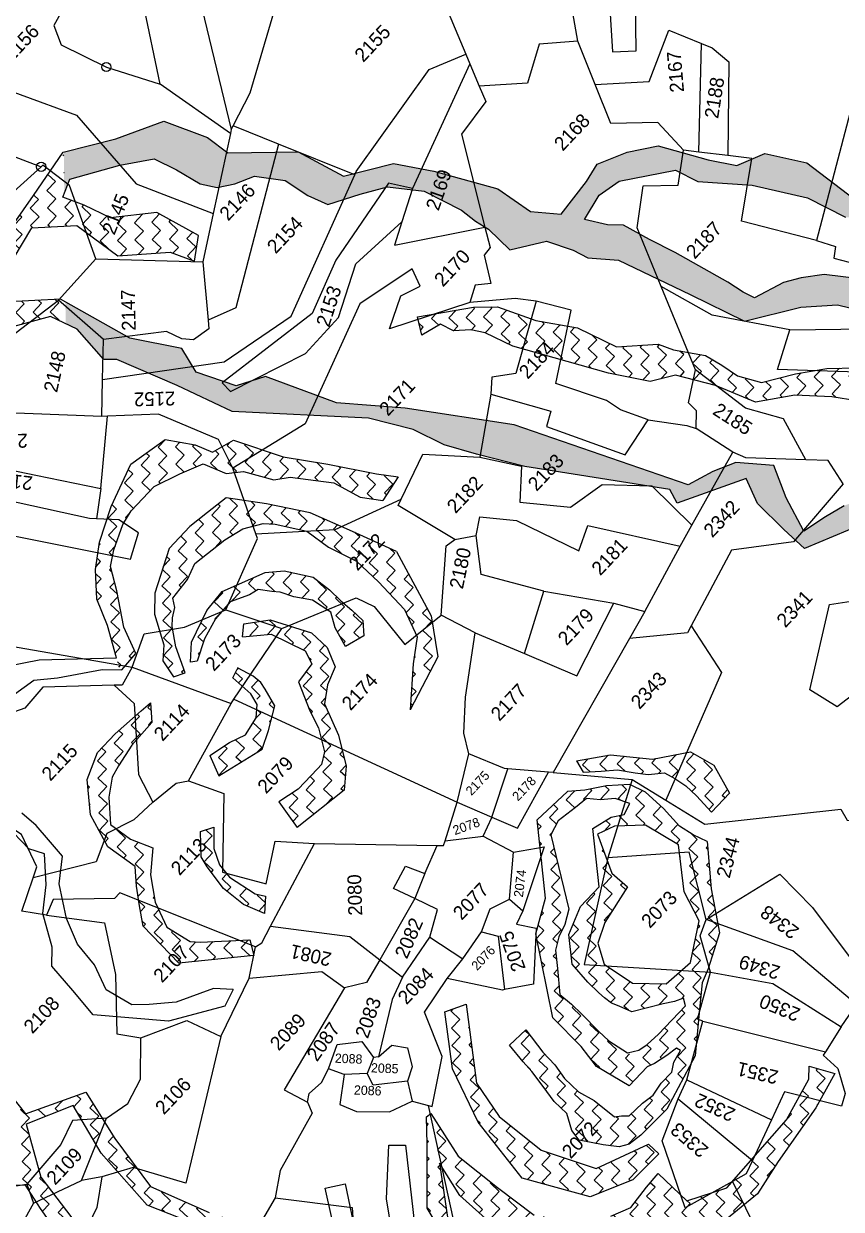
# Model space of a CAD drawing. Header units: metres. Extents: x 302352 to 308863, y 1945987 to 1951649.
# Drawn here: x 305742 to 306172, y 1949692 to 1950314 of the extents above; entities that cross this region are included whole.
import ezdxf

# ---------------------------------------------------------------- set-up
doc = ezdxf.new("R2010")
doc.units = ezdxf.units.M
for name, color, linetype in [('POLY_HATCH', 12, 'Continuous'), ('POLY_PARCEL', 6, 'Continuous'), ('SYM_STONE', 1, 'Continuous'), ('TEXT_PARCEL', 7, 'Continuous')]:
    doc.layers.add(name, color=color, linetype=linetype)
doc.styles.add('TEXT_MAP', font='')
doc.styles.get('TEXT_MAP').set_extended_font_data('Kruti Dev 050')
pattern_1 = [(0, (0, 0), (1.5875, 1.5875), [1.5875, -1.5875]), (90, (1.5875, 0), (-1.5875, 1.5875), [1.5875, -1.5875])]

# ---------------------------------------------------------------- blocks, each defined once
blk = doc.blocks.new('STONE')
blk.add_circle((0, 0), 0.851)
blk = doc.blocks.new('EEW')
at = {"layer": 'POLY_HATCH'}
h = blk.add_hatch(dxfattribs=at)
h.set_pattern_fill('ZIGZAG', color=256, scale=0.5, style=0)
h.set_pattern_definition(pattern_1)
h.paths.add_polyline_path([(419.81, 733.99), (420.68, 735.73), (425.87, 738.6), (431.81, 738.6), (431.01, 746.69), (434, 750.32), (437.9, 750.47), (440.74, 752.36), (446.68, 752.13), (451.11, 750.7), (455.92, 757.43), (458.3, 761.13), (465.23, 758.56), (469.81, 756.59), (475.75, 752.96), (476.42, 750.9), (478.44, 752.85), (478.26, 753.56), (473.44, 758.18), (469.4, 759.53), (465.35, 760.69), (456.48, 763.38), (453.01, 759.34), (452.43, 755.87), (451.27, 754.91), (448.38, 756.45), (445.49, 756.84), (442.02, 756.45), (436.43, 754.14), (434.12, 752.98), (431.61, 751.25), (430.07, 749.32), (429.68, 747.21), (430.07, 743.35), (424.86, 743.35), (422.74, 742.78), (419.47, 741.43), (414.97, 748.57), (418.63, 748.96), (423.26, 752.81), (425.57, 754.74), (428.85, 755.7), (433.28, 756.66), (437.91, 757.43), (441.96, 758.2), (456.42, 765.52), (460.08, 766.68), (465.86, 763.21), (470.1, 761.86), (475.5, 761.09), (482.44, 762.63), (485.52, 759.69), (488.16, 762.24), (488.08, 762.43), (488.57, 762.64), (492.44, 766.37), (492.38, 766.41), (485.63, 765.34), (475.44, 763.87), (472.98, 765.11), (463.3, 766.75), (458.19, 769.23), (448.84, 764.32), (441.25, 761.9), (437.27, 760.03), (428.82, 760.03), (424.79, 758.62), (418.94, 753.83), (412.19, 750.95), (403.78, 749.21), (401.84, 747.36), (418.48, 738.4), (414.03, 735.12), (411.27, 731.91), (408.18, 727.81), (406.37, 724.95), (404.43, 723.38), (403.55, 719.92), (403.03, 716.07), (401.91, 712.04), (399.14, 710.61), (395.55, 708.26), (392.1, 705.04), (391.12, 704.15), (390.46, 700.23), (389.69, 697.27), (390.92, 693.31), (392.09, 691.36), (395.5, 692.47), (394.08, 695.88), (394.87, 701.1), (396.42, 704.43), (402.36, 708.96), (404.98, 712.74), (406.22, 717.88), (407.09, 720.23), (410.92, 726.2)])
h = blk.add_hatch(dxfattribs=at)
h.set_pattern_fill('ZIGZAG', color=256, scale=0.5, style=0)
h.set_pattern_definition(pattern_1)
h.paths.add_polyline_path([(498.7, 711.39), (493.11, 718.32), (489.25, 727.37), (485.78, 729.3), (483.47, 734.3), (484.43, 737.77), (480.77, 743.55), (479.23, 749.71), (478.44, 752.85), (476.42, 750.9), (476.92, 749.34), (476.43, 744.12), (477.61, 742.91), (480.52, 734.9), (482.98, 727.41), (494.52, 713.95), (497.4, 708.74), (498.75, 704.44), (500.73, 700.57), (503.89, 694.93), (514.63, 679.2), (514.02, 677.31), (522.48, 673.02), (521.14, 669.71), (521.01, 664.92), (521.09, 661.28), (528.46, 658.02), (532.35, 653.35), (531.72, 650.31), (539.15, 645.53), (542.71, 647.27), (544.86, 645.75), (544.98, 640.69), (545.6, 637.79), (547.88, 634.65), (556.66, 633.33), (559.83, 632.34), (563.29, 628.96), (563.86, 624.54), (567.07, 621.79), (570.39, 619.34), (578.67, 618.65), (583.07, 618.3), (584.62, 613.49), (588.59, 609.67), (588.59, 605.55), (592.43, 606.13), (601.77, 615.79), (603.69, 616.15), (609.96, 619.2), (612.04, 623.23), (609.62, 626.71), (607.28, 630.1), (604.85, 632.97), (602.51, 635.85), (601.63, 638.72), (600.4, 640.87), (599.48, 643.06), (595.64, 646.49), (593.12, 648.33), (590.57, 649.75), (588.66, 650.01), (589.75, 653.48), (590.5, 655.28), (588.89, 658.93), (587.24, 661.93), (583.95, 665.67), (582.43, 668.88), (577.64, 671.71), (573.66, 675.62), (572.83, 680.12), (566.75, 683.08), (561.92, 684.28), (558.42, 687.67), (557.6, 695.4), (554.75, 700.19), (551.1, 701.77), (549.1, 704.99), (545.97, 710.91), (542.61, 713.28), (538.79, 715.03), (536.22, 714.52), (530.89, 713.96), (528.38, 717.11), (527.61, 722.19), (523.58, 729.8), (520.72, 734.26), (515.05, 737.87), (513.33, 744.3), (509.12, 748.64), (506.95, 750.84), (506.58, 754.11), (504.24, 759.7), (498.28, 762.63), (492.44, 766.37), (488.57, 762.64), (490.39, 763.39), (496.18, 759.93), (499.84, 757.23), (500.8, 754.15), (501.57, 750.68), (502.73, 748.76), (504.66, 747.41), (507.16, 746.25), (509.48, 742.98), (510.06, 739.51), (511.02, 736.82), (514.88, 734.7), (517.96, 732.77), (520.85, 728.92), (522.39, 723.72), (522.59, 721.41), (522.97, 719.49), (522.97, 715.63), (527.02, 712.94), (528.56, 709.66), (529.14, 707.55), (531.65, 704.46), (534.82, 694.68), (537.13, 687.17), (543.49, 683.13), (546.96, 679.85), (551.59, 671.77), (559.49, 662.33), (565.66, 658.67), (571.45, 657.13), (572.41, 655.01), (572.8, 650.2), (572.8, 647.89), (577.42, 645), (580.31, 645.77), (583.21, 647.31), (587.64, 647.5), (593.62, 643.07), (597.86, 636.91), (606.41, 619.84), (602.36, 618.69), (596.19, 623.69), (590.99, 624.27), (588.29, 624.08), (584.24, 622.54), (583.85, 621.77), (588.29, 621), (591.18, 621.77), (593.88, 621.77), (597.15, 619.65), (599.85, 617.14), (592.34, 609.44), (589.83, 613.68), (588.29, 616.57), (587.13, 618.88), (583.08, 621), (579.42, 620.61), (577.49, 620.61), (571.32, 625.43), (565.35, 631.2), (564.19, 634.09), (562.26, 634.67), (560.33, 636.02), (559.18, 636.6), (553.39, 636.6), (550.12, 636.6), (548.19, 636.6), (547.8, 640.06), (547.8, 643.53), (547.23, 645.84), (546.45, 648.15), (545.68, 648.15), (542.98, 648.53), (535.77, 651.14), (535.2, 654.8), (535.2, 656.92), (532.3, 659.61), (528.64, 661.35), (525.94, 662.12), (522.67, 662.89), (524.21, 667.51), (526.14, 671.55), (523.05, 675.41), (520.16, 676.75), (516.69, 677.91), (506.86, 699.67)])
h.paths.add_polyline_path([(532.47, 711.31), (536.04, 712.08), (539.15, 711.46), (545.2, 707.12), (546.14, 704.01), (550.64, 698.58), (554.37, 692.22), (555.92, 686.94), (559.18, 683.22), (560.58, 681.36), (564.47, 680.27), (567.42, 679.49), (569.44, 676.55), (570.06, 674.22), (575.34, 668.94), (578.29, 668.01), (581.55, 663.67), (582.8, 659.79), (584.5, 657.3), (585.13, 653.11), (583.73, 650.32), (582.33, 649.7), (579.07, 648.92), (577.51, 648.15), (575.96, 649.08), (576.27, 653.27), (576.12, 655.6), (574.41, 659.63), (572.23, 661.34), (567.57, 661.49), (562.45, 663.36), (559.49, 664.75), (558.41, 669.1), (556.85, 672.82), (551.57, 679.81), (548.62, 683.84), (546.29, 685.7), (544.27, 686.94), (540.23, 688.34), (539.77, 689.89), (539.3, 692.22), (537.44, 699.82), (536.35, 703.39), (535.42, 707.12), (534.02, 708.67)], flags=16)
h = blk.add_hatch(dxfattribs=at)
h.set_pattern_fill('ZIGZAG', color=256, scale=0.5, style=0)
h.set_pattern_definition(pattern_1)
h.paths.add_polyline_path([(495.02, 752.22), (490.39, 756.08), (489.24, 759.73), (488.16, 762.24), (485.52, 759.69), (486.68, 758.59), (487.45, 752.04), (492.46, 747.42), (493.81, 744.34), (496.56, 746.25)])
h = blk.add_hatch(dxfattribs=at)
h.set_pattern_fill('ZIGZAG', color=256, scale=0.5, style=0)
h.set_pattern_definition(pattern_1)
h.paths.add_polyline_path([(474.41, 731.21), (468.99, 732.27), (463.26, 730.32), (458.88, 728.26), (455.94, 726.19), (453.25, 723.45), (451.73, 720.07), (448.64, 715.01), (448.86, 714.78), (451.61, 714.92), (453.05, 718.39), (455.8, 722.29), (457.54, 725.04), (459.42, 726.2), (462.6, 727.64), (464.63, 728.07), (468.97, 728.07), (472.44, 726.77), (475.48, 725.47), (476.64, 722.44), (478.37, 720.99), (480.26, 717.38), (481.99, 716.08), (485.32, 711.45), (486.33, 707.69), (488.04, 705.28), (491.62, 705.96), (489.99, 708.23), (486.55, 713.7), (483.28, 718.55), (480.41, 724.69), (477.42, 725.64), (476.53, 727.92)])
h = blk.add_hatch(dxfattribs=at)
h.set_pattern_fill('ZIGZAG', color=256, scale=0.5, style=0)
h.set_pattern_definition(pattern_1)
h.paths.add_polyline_path([(471.28, 720.7), (468.39, 721.14), (464.48, 721.14), (458.99, 718.53), (456.96, 716.66), (454.93, 713.04), (453.34, 711.74), (452.76, 709.28), (454.21, 708.56), (455.8, 711.74), (457.64, 714.24), (459.42, 715.35), (460.14, 716.37), (463.18, 716.66), (465.35, 717.38), (470.27, 716.66), (472.88, 715.93), (475.19, 714.49), (476.2, 713.33), (478.37, 709.72), (478.81, 706.25), (479.97, 702.35), (479.97, 698.44), (479.68, 693.53), (478.23, 689.91), (475.34, 687.89), (470.76, 684.07), (478.22, 686.17), (481.47, 690.47), (484.45, 699.45), (482.43, 705.38), (480.4, 711.02), (477.36, 715.93), (474.32, 720.27)])
h = blk.add_hatch(dxfattribs=at)
h.set_pattern_fill('ZIGZAG', color=256, scale=0.5, style=0)
h.set_pattern_definition(pattern_1)
h.paths.add_polyline_path([(523.06, 690.7), (525.9, 688.86), (528.5, 684.19), (530.5, 678.91), (534.63, 675.85), (537.8, 672.19), (540.25, 668.59), (545.46, 662.7), (547.45, 660.1), (549.52, 655.89), (549.45, 651.52), (553.12, 651.37), (553.74, 654.43), (552.05, 659.56), (550.52, 662.62), (546.37, 667.19), (543.53, 670.25), (542.77, 672.39), (540.01, 675.22), (536.71, 677.67), (532.88, 680.12), (531.35, 682.96), (530.97, 685.4), (530.43, 687.78), (528.12, 691.29), (527.28, 693.28), (523.29, 696.95), (521.61, 702.31), (518.62, 706.9), (516.47, 711.72), (514.33, 713.94), (508.43, 718.38), (507.1, 716.33), (509.78, 715.56), (510.32, 713.72), (511.92, 712.19), (512.92, 710.58), (514.15, 706.76), (520.15, 695.36)])
h = blk.add_hatch(dxfattribs=at)
h.set_pattern_fill('ZIGZAG', color=256, scale=0.5, style=0)
h.set_pattern_definition(pattern_1)
h.paths.add_polyline_path([(472.64, 708.31), (470.76, 709.93), (465.14, 712.31), (461.98, 712.06), (457.64, 710.69), (455.68, 708.99), (456.36, 708.48), (459.09, 709.76), (461.98, 710.52), (464.88, 710.61), (467.27, 709.42), (468.55, 709.08), (469.57, 707.63), (470.25, 706.78), (471.02, 705.07), (472.38, 703.03), (472.89, 700.22), (471.79, 698.43), (470.93, 695.79), (473.58, 695.03), (474.94, 696.48), (474.94, 698.43), (474.85, 700.31), (474.85, 702.35), (474.6, 704.99)])
h = blk.add_hatch(dxfattribs=at)
h.set_pattern_fill('ZIGZAG', color=256, scale=0.5, style=0)
h.set_pattern_definition(pattern_1)
h.paths.add_polyline_path([(441.06, 706.84), (442.65, 707.13), (446.56, 707.28), (448.29, 709.15), (446.7, 709.3), (442.21, 709.73), (438.89, 709.73), (435.41, 708.29), (432.38, 704.82), (430.93, 700.34), (431.51, 696), (429.77, 694.12), (428.18, 692.1), (426.59, 689.93), (426.3, 683.28), (433.69, 676.93), (434.81, 678.68), (429.38, 683.93), (428.61, 687.62), (429.92, 690.94), (432.09, 693.83), (434.84, 696), (433.68, 698.89), (433.24, 702.07), (435.7, 704.67), (437.87, 706.12), (439.47, 706.55)])
h = blk.add_hatch(dxfattribs=at)
h.set_pattern_fill('ZIGZAG', color=256, scale=0.5, style=0)
h.set_pattern_definition(pattern_1)
h.paths.add_polyline_path([(465.73, 694.09), (468.12, 694.94), (469.23, 697.41), (469.23, 700.22), (466.76, 705.25), (464.03, 707.37), (462.67, 706.35), (465.48, 703.88), (466.93, 699.2), (466.33, 697.41), (463.43, 697.07), (461.73, 693.41), (460.88, 691.11), (459.17, 688.39), (457.72, 687.54), (456.96, 687.54), (453.29, 687.54), (450.39, 688.22), (449.61, 684.24), (457.32, 683.14), (459.77, 685.07), (461.98, 688.56), (463.69, 692.64)])
h = blk.add_hatch(dxfattribs=at)
h.set_pattern_fill('ZIGZAG', color=256, scale=0.5, style=0)
h.set_pattern_definition(pattern_1)
h.paths.add_polyline_path([(456.27, 697.84), (453.72, 697.33), (451.59, 698.18), (448.6, 698.86), (447.5, 696.22), (453.87, 694.5), (456.19, 695.54), (459.09, 697.16), (459.77, 699.54), (460.02, 700.56), (459.94, 701.84), (459.38, 703.92), (459.17, 703.97), (457.98, 703.63), (458.1, 699.32)])
h = blk.add_hatch(dxfattribs=at)
h.set_pattern_fill('ZIGZAG', color=256, scale=0.5, style=0)
h.set_pattern_definition(pattern_1)
h.paths.add_polyline_path([(405.85, 680.54), (398.43, 684.32), (398.88, 687.49), (396.16, 690.89), (395.5, 692.47), (392.09, 691.36), (393.23, 689.45), (396.71, 686.28), (394.87, 683.42), (392.53, 679.18), (390.05, 682.32), (388.46, 683.35), (386.19, 683.92), (384.39, 686.46), (384.16, 688.77), (381.65, 687.95), (381.79, 686.73), (382.8, 684.76), (384.58, 683.42), (377.52, 681.26), (374.87, 681.64), (373.43, 684.28), (374.28, 685.55), (371.6, 684.67), (371.73, 683.81), (374.47, 680.16), (377.25, 679.97), (387.64, 682.14), (391.71, 677.95), (390.86, 674.49), (389.72, 668.96), (389.61, 663.57), (389.46, 658.08), (391.46, 654), (396.27, 650.07), (408.04, 652.94), (405.51, 658.23), (402.74, 666.09), (404.07, 673.73)])
h.paths.add_polyline_path([(393.83, 677.24), (397.54, 683.33), (403.47, 680.54), (401.49, 673.7), (400.67, 664.73), (404.04, 656.41), (404.46, 654.6), (397.04, 651.64), (393.99, 653.45), (392.34, 656.41), (392.34, 660.53), (391.52, 663.25), (392.59, 669.59)], flags=16)
h = blk.add_hatch(dxfattribs=at)
h.set_pattern_fill('ZIGZAG', color=256, scale=0.5, style=0)
h.set_pattern_definition(pattern_1)
h.paths.add_polyline_path([(442.21, 692.1), (440.62, 692.97), (438.31, 690.65), (437.87, 689.21), (437.29, 685.74), (437.58, 682.41), (438.6, 679.67), (440.33, 681.11), (439.61, 682.27), (438.89, 686.17), (439.18, 688.2), (440.19, 690.22)])
h = blk.add_hatch(dxfattribs=at)
h.set_pattern_fill('ZIGZAG', color=256, scale=0.5, style=0)
h.set_pattern_definition(pattern_1)
h.paths.add_polyline_path([(491.76, 653.92), (487.71, 656.85), (484.36, 661.2), (480.77, 663.84), (480.29, 662.22), (481.97, 660.6), (483.58, 659.19), (484.86, 657.24), (485.87, 655.9), (487.49, 654.49), (488.16, 652.02), (488.16, 649.45), (487.96, 646.56), (491.36, 646.58), (492.59, 650.54)])
h = blk.add_hatch(dxfattribs=at)
h.set_pattern_fill('ZIGZAG', color=256, scale=0.5, style=0)
h.set_pattern_definition(pattern_1)
h.paths.add_polyline_path([(484.05, 651.4), (483.99, 654.56), (483.31, 656.71), (481.09, 658.79), (478.74, 660.47), (477.07, 661.95), (471.7, 662.29), (465.07, 654.55), (460.85, 652.26), (454.44, 643.2), (454.3, 637.98), (453.74, 634.74), (454.86, 629.95), (458.25, 629.95), (459.23, 629.53), (461.07, 629.11), (462.62, 628.83), (462.76, 628.26), (461.07, 627.84), (459.94, 627.14), (457.96, 627.14), (456.13, 626.85), (454.44, 627.14), (452.04, 627.28), (451.34, 627.98), (450.63, 628.54), (450.35, 631.92), (449.79, 634.18), (449.79, 636.71), (450.21, 638.83), (450.35, 641.08), (450.92, 644.69), (448.02, 644.86), (447.67, 642.06), (447.53, 640.37), (447.11, 637.98), (446.69, 635.59), (446.69, 633.33), (445.56, 631.36), (445.28, 629.81), (446.97, 627.14), (448.24, 625.45), (449.36, 624.74), (451.27, 624.45), (455.99, 624.31), (463.55, 626.4), (468.34, 630.13), (471.07, 632.25), (472.93, 632.93), (477.32, 635.06), (480.74, 639.76), (484.79, 644.35), (483.74, 647.76)])
h.paths.add_polyline_path([(480.86, 651.61), (481.94, 646.76), (478.04, 642.03), (476.63, 638.04), (471.93, 635.15), (467.76, 635.54), (464.84, 638.76), (464.09, 643.15), (465.5, 645.58), (468.06, 646.76), (473.44, 647.8), (473.34, 650.49), (475.74, 655.34), (478, 654.43)], flags=16)
h.paths.add_polyline_path([(481.51, 655.02), (479.96, 654.6), (478.55, 655.58), (475.87, 656.29), (470.93, 650.51), (467.41, 650.51), (463.74, 649.11), (461.21, 646.15), (460.93, 643.05), (460.93, 640.09), (461.07, 638.97), (461.49, 637.98), (462.05, 636.29), (465.58, 634.04), (466.85, 633.19), (467.97, 632.63), (467.41, 631.78), (461, 631.78), (457.94, 632.46), (457.26, 635.87), (457.26, 637.7), (457.4, 640.8), (457.4, 642.63), (457.26, 644.6), (459.52, 647.13), (461.07, 648.97), (462.62, 649.81), (464.31, 650.37), (466.14, 651.36), (471.5, 659.67), (473.47, 660.23), (476.29, 659.81), (478.12, 659.53), (479.25, 658.12), (480.66, 656.85)], flags=16)
h = blk.add_hatch(dxfattribs=at)
h.set_pattern_fill('ZIGZAG', color=256, scale=0.5, style=0)
h.set_pattern_definition(pattern_1)
h.paths.add_polyline_path([(436.62, 631.82), (440.95, 623.73), (446.31, 621.22), (451.09, 621.11), (451.09, 622.93), (444.14, 625.67), (440.95, 632.5), (440.38, 639.45), (441.52, 644.57), (448.02, 652.55), (445.39, 653.91), (440.72, 648.11), (437.99, 640.93)])
h = blk.add_hatch(dxfattribs=at)
h.set_pattern_fill('ZIGZAG', color=256, scale=0.5, style=0)
h.set_pattern_definition(pattern_1)
h.paths.add_polyline_path([(449.16, 619.4), (446.88, 619.29), (443.57, 618.95), (440.95, 620.09), (437.53, 622.59), (434.23, 627.38), (433.54, 633.3), (432.97, 639.79), (434.57, 646.17), (433.88, 646.28), (431.38, 643.78), (425.34, 638.08), (423.4, 631.13), (423.51, 623.84), (419.95, 620.79), (424.65, 617.81), (433.2, 614.28), (446.42, 609.49), (456.11, 608.24), (461.01, 609.15), (469.44, 610.4), (474.34, 611.66), (472.75, 614.73), (471.49, 613.59), (465.68, 612.11), (453.94, 611.66), (449.16, 614.28)])
h.paths.add_polyline_path([(446.19, 613.71), (446.99, 612), (435.94, 614.73), (429.1, 620.77), (426.13, 628.97), (426.13, 635.12), (430.69, 640.93), (429.44, 636.15), (429.67, 627.83), (438.1, 616.55)], flags=16)
for points in [[(398.88, 687.49), (398.43, 684.32), (405.85, 680.54), (404.07, 673.73), (402.74, 666.09), (405.51, 658.23)], [(389.72, 668.96), (390.86, 674.49), (391.71, 677.95), (387.64, 682.14), (377.25, 679.97)], [(475.44, 763.87), (485.63, 765.34), (492.38, 766.41), (498.28, 762.63), (504.24, 759.7), (506.58, 754.11), (506.95, 750.84), (509.12, 748.64), (513.33, 744.3), (515.05, 737.87), (520.72, 734.26), (523.58, 729.8), (527.61, 722.19), (528.38, 717.11), (530.89, 713.96), (536.22, 714.52), (538.79, 715.03), (542.61, 713.28), (545.97, 710.91), (549.1, 704.99), (551.1, 701.77), (554.75, 700.19), (557.6, 695.4), (558.42, 687.67)], [(475.5, 761.09), (482.44, 762.63), (486.68, 758.59), (487.45, 752.04), (492.46, 747.42), (493.81, 744.34), (496.56, 746.25), (495.02, 752.22), (490.39, 756.08), (489.24, 759.73), (488.08, 762.43), (490.39, 763.39), (496.18, 759.93), (499.84, 757.23), (500.8, 754.15), (501.57, 750.68), (502.73, 748.76), (504.66, 747.41), (507.16, 746.25), (509.48, 742.98), (510.06, 739.51), (511.02, 736.82), (514.88, 734.7), (517.96, 732.77), (520.85, 728.92), (522.39, 723.72), (522.59, 721.41), (522.97, 719.49), (522.97, 715.63), (527.02, 712.94), (528.56, 709.66), (529.14, 707.55), (531.65, 704.46), (534.82, 694.68), (537.13, 687.17), (543.49, 683.13), (546.96, 679.85), (551.59, 671.77)], [(528.64, 661.35), (525.94, 662.12), (522.67, 662.89), (524.21, 667.51), (526.14, 671.55), (523.05, 675.41), (520.16, 676.75), (516.69, 677.91), (506.86, 699.67), (498.7, 711.39), (493.11, 718.32), (489.25, 727.37), (485.78, 729.3), (483.47, 734.3), (484.43, 737.77), (480.77, 743.55), (479.23, 749.71), (478.26, 753.56), (473.44, 758.18)], [(497.4, 708.74), (494.52, 713.95), (482.98, 727.41), (480.52, 734.9), (477.61, 742.91), (476.43, 744.12), (476.92, 749.34), (475.75, 752.96), (469.81, 756.59)], [(428.66, 675.82), (426.34, 675.14), (419.9, 679.1), (413.79, 686.76), (414.27, 690.82), (414.68, 694.99), (416.51, 696.66), (418.85, 700.55), (421.83, 702.75), (424.59, 705.68), (423.68, 707.6), (423.91, 711.91)], [(439.11, 725.8), (442.41, 723.49), (445.92, 719.96), (449.47, 716.36), (451.73, 720.07), (453.25, 723.45), (455.94, 726.19), (458.88, 728.26), (463.26, 730.32), (468.99, 732.27), (474.41, 731.21)], [(474.41, 731.21), (476.53, 727.92), (477.42, 725.64), (480.41, 724.69), (483.28, 718.55), (486.55, 713.7), (489.99, 708.23), (491.62, 705.96)], [(428.66, 675.82), (427.01, 677.77), (422.38, 680.09), (419.77, 682.4), (418.18, 683.99), (417.31, 687.75), (418.62, 691.07), (419.05, 694.54), (420.5, 697.86), (423.1, 701.62), (426, 703.79), (426.28, 706.54), (426.57, 708.99), (426.43, 711.45)], [(436.99, 722.73), (440.03, 722.15), (442.35, 720.12), (447.12, 716.66), (448.86, 714.78), (451.61, 714.92), (453.05, 718.39), (455.8, 722.29), (457.54, 725.04), (459.42, 726.2), (462.6, 727.64), (464.63, 728.07), (468.97, 728.07), (472.44, 726.77), (475.48, 725.47), (476.64, 722.44), (478.37, 720.99), (480.26, 717.38), (481.99, 716.08), (485.32, 711.45), (486.33, 707.69), (488.04, 705.28)], [(484.45, 699.45), (482.43, 705.38), (480.4, 711.02), (477.36, 715.93), (474.32, 720.27), (471.28, 720.7), (468.39, 721.14), (464.48, 721.14), (458.99, 718.53), (456.96, 716.66), (454.93, 713.04), (453.34, 711.74), (452.76, 709.28), (454.21, 708.56), (455.8, 711.74), (457.39, 713.91), (458.26, 714.63), (459.42, 715.35), (460.14, 716.37), (463.18, 716.66), (465.35, 717.38), (470.27, 716.66), (472.88, 715.93), (475.19, 714.49), (476.2, 713.33), (478.37, 709.72), (478.81, 706.25), (479.97, 702.35), (479.97, 698.44), (479.68, 693.53), (478.23, 689.91), (475.34, 687.89), (470.76, 684.07)], [(540.25, 668.59), (537.8, 672.19), (534.63, 675.85), (530.5, 678.91), (528.5, 684.19), (525.9, 688.86), (523.06, 690.7), (520.15, 695.36), (514.15, 706.76), (512.92, 710.58), (511.92, 712.19), (510.32, 713.72), (509.78, 715.56), (507.1, 716.33), (508.43, 718.38), (514.33, 713.94), (516.47, 711.72), (518.62, 706.9), (521.61, 702.31), (523.29, 696.95), (527.28, 693.28), (528.12, 691.29), (530.43, 687.78), (530.97, 685.4), (531.35, 682.96), (532.88, 680.12), (536.71, 677.67), (540.01, 675.22), (542.77, 672.39)], [(551.57, 679.81), (548.62, 683.84), (546.29, 685.7), (544.27, 686.94), (540.23, 688.34), (539.77, 689.89), (539.3, 692.22), (537.44, 699.82), (536.35, 703.39), (535.42, 707.12), (534.02, 708.67), (532.47, 711.31), (536.04, 712.08), (539.15, 711.46), (545.2, 707.12), (546.14, 704.01), (550.64, 698.58), (554.37, 692.22), (555.92, 686.94)], [(528.46, 658.02), (521.09, 661.28), (521.01, 664.92), (521.14, 669.71), (522.48, 673.02), (514.02, 677.31), (514.63, 679.2), (503.89, 694.93), (500.73, 700.57), (498.75, 704.44), (497.4, 708.74)], [(462.67, 706.35), (464.03, 707.37), (466.76, 705.25), (469.23, 700.22), (469.23, 697.41), (468.12, 694.94), (465.73, 694.09), (463.69, 692.64), (461.98, 688.56), (459.77, 685.07), (457.32, 683.14)], [(462.67, 706.35), (465.48, 703.88), (466.93, 699.2), (466.33, 697.41), (463.43, 697.07), (461.73, 693.41), (460.88, 691.11), (459.17, 688.39), (457.72, 687.54), (456.96, 687.54), (453.29, 687.54), (450.39, 688.22)], [(491.62, 705.96), (491.62, 705.96), (488.04, 705.28)], [(448.6, 698.86), (451.59, 698.18), (453.72, 697.33), (456.27, 697.84), (457.64, 698.94), (458.06, 700.48), (457.98, 703.63), (459.17, 703.97), (459.38, 703.92)], [(456.19, 695.54), (459.09, 697.16), (459.77, 699.54), (460.02, 700.56), (459.94, 701.84), (459.34, 704.05)], [(484.45, 699.45), (481.47, 690.47), (478.22, 686.17), (470.76, 684.07), (470.76, 684.07)], [(448.6, 698.86), (447.5, 696.22)], [(447.5, 696.22), (453.87, 694.5), (456.19, 695.54)], [(450.39, 688.22), (449.61, 684.24)], [(457.32, 683.14), (449.61, 684.24)], [(480.77, 663.84), (480.29, 662.22)], [(480.77, 663.84), (484.36, 661.2), (487.71, 656.85), (491.76, 653.92), (492.59, 650.54), (491.36, 646.58)], [(454.44, 643.2), (460.85, 652.26), (465.07, 654.55), (471.7, 662.29), (477.07, 661.95)], [(484.19, 646.29), (483.79, 648.31), (484.05, 651.4), (483.99, 654.56), (483.31, 656.71), (481.09, 658.79), (478.74, 660.47), (477.07, 661.95)], [(480.29, 662.22), (481.97, 660.6), (483.58, 659.19), (484.86, 657.24), (485.87, 655.9), (487.49, 654.49), (487.89, 653.01), (488.16, 651.33), (488.16, 649.45), (487.96, 646.56)], [(410.41, 637.97), (418.16, 649.47), (420.32, 647.99), (414.4, 639.45)], [(416.11, 634.21), (422.6, 642.75), (427.84, 647.31), (429.33, 645.71), (422.72, 637.85)], [(423.4, 631.13), (425.34, 638.08), (431.38, 643.78), (433.88, 646.28), (434.57, 646.17), (432.97, 639.79), (433.54, 633.3), (434.23, 627.38)], [(440.95, 620.09), (443.57, 618.95), (446.88, 619.29), (449.16, 619.4), (449.16, 614.28), (453.94, 611.66), (465.68, 612.11), (471.49, 613.59), (472.75, 614.73), (474.34, 611.66), (469.44, 610.4), (461.01, 609.15), (456.11, 608.24), (446.42, 609.49)], [(484.79, 644.35), (484.19, 646.29)], [(491.36, 646.58), (487.96, 646.56)], [(451.27, 624.45), (449.36, 624.74), (448.24, 625.45), (446.97, 627.14), (445.28, 629.81), (445.56, 631.36), (446.69, 633.33), (446.69, 635.59), (447.11, 637.98), (447.53, 640.37), (447.67, 642.06), (448.02, 644.86)], [(448.02, 644.86), (450.92, 644.69)], [(450.92, 644.69), (450.35, 641.08), (450.21, 638.83), (449.79, 636.71), (449.79, 634.18), (450.35, 631.92), (450.63, 628.54), (451.34, 627.98), (452.04, 627.28), (454.44, 627.14), (456.13, 626.85), (457.96, 627.14), (459.94, 627.14), (461.07, 627.84), (462.76, 628.26), (462.62, 628.83), (461.07, 629.11), (459.23, 629.53), (458.25, 629.95), (454.86, 629.95), (453.74, 634.74), (454.3, 637.98), (454.44, 643.2)], [(484.79, 644.35), (480.74, 639.76), (477.32, 635.06), (472.93, 632.93), (471.07, 632.25), (468.34, 630.13), (463.55, 626.4), (455.99, 624.31)], [(455.99, 624.31), (451.27, 624.45)]]:
    blk.add_lwpolyline(points, dxfattribs=at)
for points in [[(455.68, 708.99), (457.64, 710.69), (461.98, 712.06), (465.14, 712.31), (470.76, 709.93), (472.64, 708.31), (474.6, 704.99), (474.85, 702.35), (474.85, 700.31), (474.94, 698.43), (474.94, 696.48), (473.58, 695.03), (470.93, 695.79), (471.79, 698.43), (472.89, 700.22), (472.38, 703.03), (471.02, 705.07), (470.25, 706.78), (469.57, 707.63), (468.55, 709.08), (467.27, 709.42), (464.88, 710.61), (461.98, 710.52), (459.09, 709.76), (456.36, 708.48)], [(433.69, 676.93), (426.3, 683.28), (426.59, 689.93), (428.18, 692.1), (429.77, 694.12), (431.51, 696), (430.93, 700.34), (432.38, 704.82), (435.41, 708.29), (438.89, 709.73), (442.21, 709.73), (446.7, 709.3), (448.29, 709.15), (446.56, 707.28), (442.65, 707.13), (441.06, 706.84), (439.47, 706.55), (437.87, 706.12), (435.7, 704.67), (433.24, 702.07), (433.68, 698.89), (434.84, 696), (432.09, 693.83), (429.92, 690.94), (428.61, 687.62), (429.34, 684.15), (430.2, 683.14), (434.81, 678.68), (434.81, 678.68)], [(438.6, 679.67), (437.58, 682.41), (437.29, 685.74), (437.87, 689.21), (438.31, 690.65), (440.62, 692.97), (442.21, 692.1), (440.19, 690.22), (439.18, 688.2), (438.89, 686.17), (439.61, 682.27), (440.33, 681.11)], [(404.04, 656.41), (400.67, 664.73), (401.49, 673.7), (403.47, 680.54), (397.54, 683.33), (393.83, 677.24), (392.59, 669.59), (391.52, 663.25), (392.34, 660.53), (392.34, 656.41), (393.99, 653.45), (397.04, 651.64), (404.46, 654.6)], [(481.51, 655.02), (480.66, 656.85), (479.25, 658.12), (478.12, 659.53), (476.29, 659.81), (473.47, 660.23), (471.5, 659.67), (466.14, 651.36), (464.31, 650.37), (462.62, 649.81), (461.07, 648.97), (459.52, 647.13), (457.26, 644.6), (457.4, 642.63), (457.4, 640.8), (457.26, 637.7), (457.26, 635.87), (457.82, 633.05), (459.09, 632.21), (460.36, 631.92), (462.34, 631.78), (467.41, 631.78), (467.97, 632.63), (466.85, 633.19), (465.58, 634.04), (462.05, 636.29), (461.49, 637.98), (461.07, 638.97), (460.93, 640.09), (460.93, 641.08), (460.93, 643.05), (461.21, 646.15), (463.74, 649.11), (467.41, 650.51), (470.93, 650.51), (475.87, 656.29), (478.55, 655.58), (479.96, 654.6)], [(473.44, 647.8), (468.06, 646.76), (465.5, 645.58), (464.09, 643.15), (464.84, 638.76), (467.76, 635.54), (471.93, 635.15), (476.63, 638.04), (478.04, 642.03), (481.94, 646.76), (480.86, 651.61), (478, 654.43), (475.74, 655.34), (473.34, 650.49)], [(448.02, 652.55), (441.52, 644.57), (440.38, 639.45), (440.95, 632.5), (444.14, 625.67), (451.09, 622.93), (451.09, 621.11), (446.31, 621.22), (440.95, 623.73), (436.62, 631.82), (437.99, 640.93), (440.72, 648.11), (445.39, 653.91)], [(446.19, 613.71), (438.1, 616.55), (429.67, 627.83), (429.44, 636.15), (430.69, 640.93), (426.13, 635.12), (426.13, 628.97), (429.1, 620.77), (435.94, 614.73), (446.99, 612)]]:
    blk.add_lwpolyline(points, close=True, dxfattribs=at)
at = {"layer": 'POLY_PARCEL'}
for points in [[(507.41, 763.33), (513.53, 772.17), (518.4, 782.26), (514.89, 791.27)], [(508.73, 785.79), (507.88, 779.73), (503.45, 778.59), (502.28, 776.14), (504.22, 769.92), (507.41, 763.33)], [(490.85, 782.76), (497.03, 768.43), (495.88, 756.71), (499.97, 746.82)], [(484.09, 778.96), (489.02, 767.18)], [(523.4, 774.06), (509.44, 752.59)], [(489.02, 767.18), (484.2, 767.57)], [(485.2, 753.83), (489.76, 762.85), (489.3, 767.16), (489.02, 767.18)], [(509.98, 752.75), (514.63, 754.08), (540.94, 767.5)], [(540.94, 767.5), (549.14, 765.55), (545.89, 761.57), (546.09, 749.64), (540.94, 745.1), (537.45, 737.19)], [(509, 752.32), (507.41, 763.33)], [(461.34, 750.17), (468.22, 755.28), (478.01, 753.69)], [(478.01, 753.69), (485.2, 753.83)], [(478.31, 745.91), (478.01, 753.69)], [(485.2, 753.83), (494.47, 743.47)], [(509, 752.32), (499.97, 746.82)], [(509.44, 752.59), (509, 752.32)], [(509.44, 752.59), (509.98, 752.75)], [(512.31, 746.85), (509.98, 752.75)], [(470.9, 739.24), (461.34, 750.17)], [(454.45, 748.39), (459.49, 740.23), (464.04, 732.91)], [(512.31, 746.85), (493.07, 736.26), (489.46, 737.79)], [(499.97, 746.82), (494.47, 743.47)], [(516.22, 736.93), (512.31, 746.85)], [(451.34, 746), (447.8, 743.28), (460.02, 723.8), (463.24, 725.42), (462.68, 728.44), (460.79, 730.63)], [(460.79, 730.63), (460.19, 731.32), (451.34, 746)], [(474.46, 742.45), (478.31, 745.91)], [(489.46, 737.79), (488.72, 736.95), (486.32, 737.42), (485.36, 738.6), (484.67, 740.72), (478.31, 745.91)], [(431.74, 743), (435.62, 736.04), (436.31, 735.91), (441.24, 727.3), (449.99, 714.05)], [(470.9, 739.24), (474.46, 742.45)], [(474.46, 742.45), (486.96, 732.55), (497.21, 730.33), (516.22, 736.93)], [(494.47, 743.47), (489.46, 737.79)], [(571.22, 741.85), (559.39, 732.84), (550.73, 723.6), (552.95, 721.45), (559.96, 728.24), (561.18, 728.54), (572.76, 737.45)], [(471.44, 738.72), (470.9, 739.24)], [(516.22, 736.93), (516.66, 737.09), (532.75, 739.31), (537.45, 737.19)], [(464.04, 732.91), (471.44, 738.72)], [(477.71, 722.31), (479.13, 726.18), (476.18, 734.1), (471.44, 738.72)], [(548.64, 727.81), (556.54, 738.44)], [(537.45, 737.19), (536.91, 735.96)], [(536.91, 735.96), (520.04, 730.26)], [(536.91, 735.96), (535.64, 733.08)], [(520.04, 730.26), (518.42, 733.01), (506.47, 731.09), (499.34, 728.6), (484.77, 730.89), (484.74, 729.33), (494.99, 725.65), (501.33, 725.75), (507.93, 728.9), (515.95, 728.29)], [(535.64, 733.08), (534.77, 731.12), (529.56, 730.49), (522.87, 720)], [(548.64, 727.81), (544.93, 731.19), (540.21, 728.8), (535.64, 733.08)], [(464.04, 732.91), (460.79, 730.63)], [(520.04, 730.26), (515.95, 728.29)], [(446.7, 714.12), (440.17, 720.69), (436.58, 720.51), (421.01, 728.49)], [(421.35, 704.62), (422.72, 705.25), (424.38, 709.55), (421.01, 728.49)], [(515.95, 728.29), (513.11, 726.91), (522.87, 720)], [(546.11, 722.32), (548.64, 727.81)], [(514.43, 714.72), (504.78, 719.92), (508.93, 721.81), (511.55, 720.85), (512.44, 723.14), (504.51, 724.96), (488.36, 719.42), (477.71, 722.31)], [(473.57, 714.25), (477.71, 722.31)], [(547.81, 708.16), (548.11, 713.03), (543.83, 717.37), (546.11, 722.32)], [(546.11, 722.32), (551.2, 717.5), (557.83, 720.22), (559.46, 715.95)], [(522.87, 720), (521.4, 717.7), (520.17, 717.6), (518.08, 714.45), (516.52, 715.75), (514.43, 714.72)], [(449.99, 714.05), (454.21, 715.87), (458.44, 712.7), (463.74, 710.35)], [(520.44, 708.59), (518.85, 710.78), (514.43, 714.72)], [(548.99, 706.55), (559.46, 715.95)], [(559.46, 715.95), (559.99, 714.55), (560.15, 711.74), (551.23, 703.5)], [(446.7, 714.12), (446.77, 710.64), (440.45, 703.9), (439.13, 700.09)], [(449.99, 714.05), (447.42, 713.4), (446.7, 714.12)], [(449.99, 714.05), (455.39, 701.5)], [(463.74, 710.35), (473.29, 713.71), (473.57, 714.25)], [(473.57, 714.25), (481.06, 707.18), (489.79, 703.65)], [(463.74, 710.35), (467, 703.4)], [(520.44, 708.59), (511.85, 704.05), (509.36, 706), (507.67, 704.58)], [(519.28, 687.48), (517.74, 690.97), (517.39, 693.11), (514.47, 699.38), (522.73, 704.51), (520.44, 708.59)], [(533, 698.11), (536.37, 705.61), (540.84, 708.76), (544.06, 705.54), (547.81, 708.16)], [(548.99, 706.55), (547.81, 708.16)], [(489.79, 703.65), (495.95, 705.62), (500.75, 699.98)], [(551.23, 703.5), (548.99, 706.55)], [(417.19, 702.7), (421.35, 704.62)], [(439.13, 700.09), (435.79, 700.28), (432.07, 701.63), (428.48, 700.09), (421.35, 704.62)], [(507.67, 704.58), (500.75, 699.98)], [(507.67, 704.58), (511.42, 697.39), (509.59, 696.43), (513.94, 686.52), (519.28, 687.48)], [(419.03, 700.03), (417.19, 702.7)], [(456.06, 701.61), (467, 703.4)], [(467, 703.4), (476.47, 699.13), (477.26, 696.66), (476.44, 690.38), (482.41, 689.56)], [(490.76, 695.01), (488.95, 703.38), (489.79, 703.65)], [(551.16, 687.58), (546.29, 696.36), (553.09, 700.97), (551.23, 703.5)], [(434.65, 677.54), (427.68, 695.11), (426.64, 695.11), (421.1, 700.81), (419.03, 700.03)], [(444.33, 698.63), (455.39, 701.5)], [(455.39, 701.5), (456.06, 701.61)], [(456.06, 701.61), (466.26, 671.41)], [(419.03, 700.03), (423.47, 693.89), (419.55, 688.25), (414.11, 682.84), (415.87, 680.21)], [(439.13, 700.09), (443, 699.6), (444.33, 698.63)], [(500.75, 699.98), (503.62, 695.29), (500.07, 692.21), (504.12, 687.01), (509.07, 686.05), (513.38, 681.24), (513.24, 673.96)], [(444.33, 698.63), (446.28, 694.15), (438.73, 687.28), (441.53, 682.14), (446.34, 685.08), (449.63, 681.15)], [(528.2, 687.45), (533, 698.11)], [(540.37, 682.14), (534.83, 690.78), (533, 698.11)], [(580.99, 694.04), (578.3, 694.34), (577.94, 698.28), (571, 698.45), (551.16, 687.58)], [(482.41, 689.56), (489.39, 695.26), (490.76, 695.01)], [(490.76, 695.01), (493.07, 693.36)], [(493.07, 693.36), (495.14, 694.69), (498.06, 690.89), (500.73, 682.33), (503.93, 683.72), (510.22, 673.2)], [(493.82, 682.04), (489.83, 689.41), (493.07, 693.36)], [(483.79, 684.77), (482.41, 689.56)], [(519.28, 687.48), (522.17, 683.34), (522.73, 682.18)], [(522.73, 682.18), (524.42, 683.74), (524.45, 685.16), (528.2, 687.45)], [(529.56, 669.04), (531.42, 674.8), (529.02, 679.34), (528.2, 687.45)], [(551.16, 687.58), (552.29, 685.24), (551.03, 684.38), (553.98, 678.98)], [(471.85, 674.6), (473.35, 676.92), (476.88, 679.99), (483.79, 684.77)], [(483.79, 684.77), (486.25, 678.3)], [(386.26, 682.35), (391.96, 677.93)], [(437.94, 677.94), (449.63, 681.15)], [(449.63, 681.15), (460.4, 669.44)], [(486.25, 678.3), (493.82, 682.04)], [(493.82, 682.04), (498.93, 674.38)], [(523.78, 676.62), (522.73, 682.18)], [(548.38, 665.22), (535.55, 679.76), (540.37, 682.14)], [(540.37, 682.14), (547.27, 675), (553.98, 678.98)], [(390.74, 675.59), (387.65, 674.81), (378.99, 680.5)], [(405.24, 676.32), (402, 679.29), (398.71, 678.27), (391.96, 677.93)], [(405.24, 676.32), (408.53, 675.59), (411.94, 676.56), (415.87, 680.21)], [(415.87, 680.21), (421.59, 677.44), (423.13, 672.81)], [(391.96, 677.93), (390.74, 675.59)], [(434.65, 677.54), (435.6, 677.29), (437.94, 677.94)], [(437.94, 677.94), (444.03, 669.55), (444.52, 664.64)], [(486.25, 678.3), (488.8, 671.37), (498.93, 674.38)], [(397.13, 673.11), (405.24, 676.32)], [(431.15, 675.31), (434.65, 677.54)], [(513.24, 673.96), (523.78, 676.62)], [(529.56, 669.04), (524.39, 674.86), (523.78, 676.62)], [(390.74, 675.59), (397.13, 673.11)], [(423.13, 672.81), (431.15, 675.31)], [(431.15, 675.31), (438.22, 669.07), (438.72, 665.46)], [(466.26, 671.41), (471.85, 674.6)], [(473.91, 669.62), (473.64, 669.96), (471.85, 674.6)], [(399.3, 671.5), (397.13, 673.11)], [(498.93, 674.38), (500.92, 670.7)], [(500.92, 670.7), (510.22, 673.2)], [(510.22, 673.2), (513.24, 673.96)], [(423.13, 672.81), (406.19, 663.03), (402.97, 669.41), (399.3, 671.5)], [(399.3, 671.5), (395.96, 669.26), (390.94, 667.65), (385.09, 667.37)], [(453.39, 666.8), (452.44, 669.7), (455.63, 670.57), (456.63, 668.09)], [(461.52, 669.11), (466.26, 671.41)], [(466.26, 671.41), (467.93, 666.81)], [(500.92, 670.7), (496.99, 669.74)], [(456.63, 668.09), (460.4, 669.44)], [(460.4, 669.44), (460.95, 668.83), (461.52, 669.11)], [(461.52, 669.11), (465.35, 665.92)], [(467.93, 666.81), (473.91, 669.62)], [(477.22, 665.47), (473.91, 669.62)], [(496.99, 669.74), (477.6, 665)], [(503.71, 665.08), (502.72, 664.81), (496.99, 669.74)], [(530.62, 663.4), (531.48, 666.89), (529.56, 669.04)], [(456.63, 668.09), (453.39, 666.8)], [(530.62, 663.4), (520.73, 662.91), (514.41, 668), (503.71, 665.08)], [(438.72, 665.46), (423.74, 662.1), (424.64, 658.79)], [(444.52, 664.64), (441.18, 663.9), (438.72, 665.46)], [(453.39, 666.8), (444.52, 664.64)], [(451.1, 661.96), (454.39, 663.71), (453.39, 666.8)], [(465.35, 665.92), (467.87, 666.78), (467.93, 666.81)], [(465.35, 665.92), (466.55, 661.63)], [(467.93, 666.81), (469.16, 663.41), (477.22, 665.47)], [(477.6, 665), (477.22, 665.47)], [(444.52, 664.64), (444.89, 660.98)], [(477.6, 665), (483.98, 656.96)], [(503.71, 665.08), (502.01, 658.07), (485.03, 651.94)], [(429.68, 659.77), (432.73, 661.13), (435.19, 659.08), (434.77, 656.55)], [(444.89, 660.98), (441.89, 659.96), (435.26, 656.16)], [(444.89, 660.98), (451.1, 661.96)], [(451.1, 661.96), (452, 656.91)], [(461.79, 657.83), (466.55, 661.63)], [(466.55, 661.63), (469.8, 659.24), (461.85, 655.56)], [(424.64, 658.79), (425.64, 659.42), (427.76, 659.23), (429.68, 659.77)], [(430.53, 657.82), (429.68, 659.77)], [(424.64, 658.79), (424.05, 657.38), (415.77, 655.29), (412.77, 653.29)], [(430.53, 657.82), (427.34, 655.53), (428.12, 653.34), (431.07, 650.22), (434.07, 649.01)], [(432.7, 655.72), (430.53, 657.82)], [(456.2, 657.58), (459.12, 658.81), (461.79, 657.83)], [(461.79, 657.83), (461.85, 655.56)], [(434.77, 656.55), (432.7, 655.72)], [(435.26, 656.16), (434.77, 656.55)], [(435.13, 647.09), (435.36, 646.67), (440.94, 650.17), (443.55, 655.77), (448.74, 656.66)], [(435.26, 656.16), (437.53, 655.92), (438.7, 654.21), (437.31, 652.07), (435.53, 651.25)], [(448.74, 656.66), (452, 656.91)], [(452.81, 650.25), (452.58, 650.41), (448.74, 656.66)], [(452, 656.91), (456.2, 657.58)], [(456.2, 657.58), (457.28, 655.61), (452.81, 650.25)], [(483.98, 656.96), (474.45, 652.26)], [(483.98, 656.96), (485.03, 651.94)], [(435.53, 651.25), (432.09, 654.12), (432.7, 655.72)], [(461.85, 655.56), (460.04, 654.95), (461.42, 652.74), (455.9, 648.02), (452.81, 650.25)], [(412.77, 653.29), (418.74, 645.21), (413.53, 639.66), (409.72, 645.45), (405.41, 645.21), (404.25, 646.16)], [(412.77, 653.29), (409.03, 652.44)], [(474.45, 652.26), (462.27, 644.97), (472.79, 632.4)], [(477.37, 637.49), (482.22, 645.09), (474.45, 652.26)], [(485.03, 651.94), (486.25, 646.11), (499.78, 634.64), (499.29, 633.05), (502.52, 629.11)], [(435.53, 651.25), (434.07, 649.01)], [(434.07, 649.01), (435.13, 647.09)], [(421.36, 612), (423.76, 619.16), (425.46, 628.69), (425.6, 633.1), (435.13, 647.09)], [(472.79, 632.4), (475.31, 636.63), (477.37, 637.49)], [(482.75, 615.78), (482.15, 626.57), (477.37, 637.49)], [(477.37, 637.49), (488.2, 634.61), (487.99, 628.54), (485.87, 616.28)], [(467.5, 628.75), (467.21, 629.46), (472.79, 632.4)], [(472.79, 632.4), (477.3, 625.5), (479.32, 615.22)], [(460.57, 625.04), (467.5, 628.75)], [(467.5, 628.75), (475.55, 614.48)], [(455.06, 611.67), (448.36, 613.79), (452.63, 621.92), (458, 624.19)], [(458, 624.19), (460.57, 625.04)], [(458, 624.19), (458.83, 611.67)], [(460.57, 625.04), (464.32, 613.49)], [(471.83, 608.13), (468.15, 614.77), (464.32, 613.49)], [(479.32, 615.22), (475.55, 614.48)], [(479.32, 615.22), (482.75, 615.78)], [(464.32, 613.49), (458.83, 611.67)], [(475.55, 614.48), (475.02, 614.38), (475.08, 611.84), (473.36, 608.91), (471.83, 608.13)], [(455.06, 611.67), (451.06, 600.98), (441.56, 599.29)], [(458.83, 611.67), (456.99, 611.06), (455.06, 611.67)]]:
    blk.add_lwpolyline(points, dxfattribs=at)
blk.add_lwpolyline([(508.26, 648.19), (518.02, 653.95), (522.99, 650.09), (522.16, 648.13), (524.58, 644.33), (520.1, 635.56), (513.32, 637.83), (512.31, 643.59), (509.08, 644.08)], close=True, dxfattribs=at)
at = {"layer": 'SYM_STONE', "ltscale": 10, "xscale": 0.7, "yscale": 0.7, "zscale": 0.7}
for p in [(504.22, 769.92), (489.02, 767.18)]:
    blk.add_blockref('STONE', p, dxfattribs=at)
at = {"layer": 'TEXT_PARCEL', "style": 'TEXT_MAP'}
for s, height, p in [('2156', 1.8, (496.25, 779.23)), ('2155', 1.8, (527.49, 746.08)), ('2146', 1.8, (500.51, 744.68)), ('2154', 1.8, (501.65, 737.27)), ('2168', 1.8, (536.9, 719.38)), ('2170', 1.8, (513.43, 718.57)), ('2115', 1.8, (431.92, 711.54)), ('2171', 1.8, (496.36, 712.24)), ('2173', 1.8, (456.83, 705.91)), ('2114', 1.8, (445.66, 704.52)), ('2184', 1.8, (512.29, 702.37)), ('2172', 1.8, (479.09, 701.33)), ('2182', 1.8, (493.22, 697.2)), ('2187', 1.8, (538.49, 697.33)), ('2183', 1.8, (502.53, 691.54)), ('2108', 1.8, (406.52, 690.73)), ('2113', 1.8, (434.54, 690.96)), ('2079', 1.8, (449.95, 690.08)), ('2174', 1.8, (465.29, 689.54)), ('2107', 1.8, (422.87, 683.05)), ('2181', 1.8, (500.25, 678.03)), ('2109', 1.8, (394.3, 675.11)), ('2177', 1.8, (477.57, 674.57)), ('2179', 1.8, (490.66, 674.97)), ('2106', 1.8, (410.61, 671.13)), ('2175', 1.2, (468.08, 670.59)), ('2342', 1.8, (513.82, 670.86)), ('2089', 1.8, (426.86, 666.01)), ('2178', 1.2, (471.71, 665.72)), ('2343', 1.8, (491.17, 662.43)), ('2077', 1.8, (455.46, 660.4)), ('2084', 1.8, (442.59, 658.07)), ('2341', 1.8, (511.84, 655.96)), ('2076', 1.2, (452.12, 654.48)), ('2073', 1.8, (471.48, 641.95)), ('2072', 1.8, (442.7, 628.88))]:
    blk.add_text(s, height=height, dxfattribs=at).set_placement(p)
for s, height, rotation, p in [('2145', 1.8, 21.7746, (489.04, 754.14)), ('2148', 1.8, 30.9295, (469.11, 745.53)), ('2147', 1.8, 44.9613, (482.03, 743.68)), ('2149', 1.8, 135.0388, (462.67, 744.7)), ('2150', 1.8, 126.9071, (459.14, 740.34)), ('2152', 1.8, 134.9519, (479.79, 734.56)), ('2153', 1.8, 25.4333, (499.48, 725.72)), ('2169', 1.8, 24.4148, (520.2, 725.76)), ('2167', 1.8, 48.328, (553.36, 713.29)), ('2188', 1.8, 34.5561, (553.81, 707.65)), ('2180', 1.8, 31.5729, (486.75, 689.79)), ('2185', 1.8, 280.7187, (525.51, 682.04)), ('2080', 1.8, 44.9613, (447.12, 670.26)), ('2081', 1.8, 120.998, (440.92, 669.72)), ('2078', 1.2, 333.1576, (462.93, 668.68)), ('2082', 1.8, 19.6293, (446.93, 662.11)), ('2087', 1.8, 8.1193, (429.25, 661.43)), ('2083', 1.8, 23.9534, (435.95, 658.71)), ('2088', 1.2, 311.1476, (430.8, 659.74)), ('2074', 1.2, 36.3699, (463.1, 656.71)), ('2086', 1.2, 311.1476, (429.51, 655.11)), ('2085', 1.2, 311.1476, (433.11, 655.48)), ('2075', 1.8, 63.4039, (456.71, 650.13)), ('2344', 1.8, 28.7781, (483.28, 638.91)), ('2348', 1.8, 96.4917, (484.86, 627.8)), ('2349', 1.8, 116.4547, (479.63, 626.23)), ('2350', 1.8, 111.5279, (477.42, 620.54)), ('2352', 1.8, 109.3833, (462.18, 617.71)), ('2353', 1.8, 92.7965, (456.14, 616.81)), ('2351', 1.8, 120.3771, (469.63, 617.12))]:
    blk.add_text(s, height=height, rotation=rotation, dxfattribs=at).set_placement(p)
blk = doc.blocks.new('fffgfhggfsdsf')
at = {"layer": 'POLY_HATCH', "xscale": 4.053242788506674, "yscale": 4.053242788506674, "zscale": 4.053242788506674, "rotation": 46.59836237906222}
blk.add_blockref('EEW', (306648.66, 1946662.58), dxfattribs=at)

msp = doc.modelspace()

# ---------------------------------------------------------------- block references
msp.add_blockref('fffgfhggfsdsf', (0, 0))

doc.saveas('drawing.dxf')
